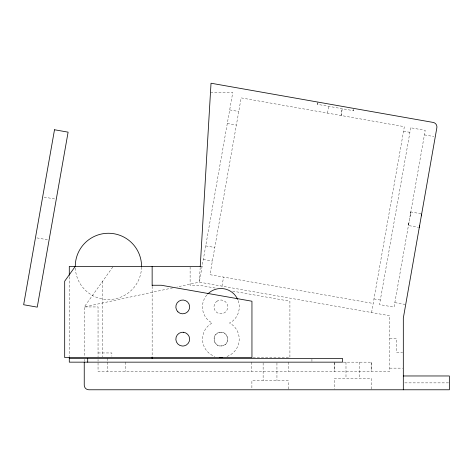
<?xml version="1.0" encoding="UTF-8"?>
<svg xmlns="http://www.w3.org/2000/svg" width="473" height="473" viewBox="0 0 473 473"><rect width="100%" height="100%" fill="white"/><g stroke="black" fill="none" stroke-linecap="round" stroke-linejoin="round"><path stroke-width="0.35" stroke-dasharray="2.37 1.77" d="M200.185 267.416L199.322 282.156L177.02 286.957M409.062 222.15L408.465 225.55L418.581 227.33M420.976 213.731L410.866 211.951L409.665 218.751M221.985 286.153L223.587 277.083M317.643 102.623L317.342 104.32L353.603 110.723L353.804 109.588M317.69 104.385L317.986 102.682M327.499 113.124L328.717 106.33M341.027 115.513L342.227 108.713L341.045 115.518M353.26 110.658L353.455 109.523M371.583 312.529L404.356 126.663L241.159 97.887L209.982 274.689L373.185 303.465M410.866 211.951L410.511 213.938M408.506 225.319L408.82 223.558M112.816 267.003L84.241 306.942L84.241 356.388M219.561 332.365C210.84 333.666 213.459 347.838 222.056 345.929C230.93 344.782 228.305 330.296 219.561 332.365A6.906 6.906 0 0 0 215.274 343.191A6.906 6.906 0 0 0 226.904 342.499A6.906 6.906 0 0 0 221.358 332.253L219.679 332.353M172.71 287.886L84.241 306.942L98.047 306.942L98.047 356.725M210.485 92.412L232.775 92.412L199.322 282.156L389.717 315.728L389.717 371.364L98.047 371.364L98.047 359.581M200.245 266.411L202.095 266.411M389.717 338.68L396.622 338.68L396.622 352.491L402.629 352.491M98.047 352.953L111.859 352.953L111.859 356.24M253.055 357.553L289.914 357.553L289.914 301.224L232.657 291.132M343.244 362.158L371.275 362.158L371.275 371.364M389.717 368.142L402.582 368.142M404.782 382.87L448.617 382.87M403.558 131.198L409.908 132.316M424.411 134.876L433.842 136.537M229.695 109.89L238.759 111.486M227.294 123.488L236.364 125.085M44.107 197.099L56.275 199.245M205.714 245.889L214.783 247.485M203.319 259.488L212.383 261.084M36.912 237.901L47.649 239.793M373.983 298.93L380.327 300.048M394.837 302.608L404.989 304.399M215.262 288.063L199.322 285.254L190.116 285.254L190.116 267.139M371.305 389.06L371.305 378.27L334.482 378.27L334.482 389.06M371.157 362.158L371.157 371.364M359.799 362.158L359.799 378.27M345.988 362.158L345.988 378.27M334.63 362.158L334.63 371.364M334.506 362.868L334.506 371.364M311.932 359.214L311.932 361.419M288.447 362.158L288.447 371.364M288.175 389.072L288.175 380.57L251.89 380.57L251.89 389.072M276.942 362.897L276.942 380.57M263.13 362.897L263.13 380.57M251.624 362.158L251.624 371.364M152.146 286.295L152.146 356.264M125.67 362.158L125.67 371.364M107.253 358.215L107.253 361.502M107.253 362.158L107.253 371.364M102.653 281.21L102.653 356.819M84.241 359.344L84.241 361.555M69.289 276.723L69.289 356.264M238.185 300.668A18.412 18.412 0 0 1 231.392 322.03L229.476 323.018L230.044 323.254A18.346 18.346 0 0 1 225.615 356.867M206.796 295.046A18.412 18.412 0 0 0 208.995 320.996L212.2 323.047L211.691 323.254A18.346 18.346 0 0 0 214.813 356.459M141.551 267.127A33.145 33.145 0 0 1 108.418 299.557A33.145 33.145 0 0 1 75.284 267.127M410.706 127.781L379.529 304.582L394.039 307.137L425.209 130.341L410.706 127.781M217.178 301.082L215.794 302.235A6.906 6.906 0 0 0 219.348 313.652L221.145 313.818A6.906 6.906 0 0 0 225.55 301.845L224.078 300.804A6.906 6.906 0 0 0 217.178 301.082"/><path stroke-width="0.71" d="M200.227 266.713L211.023 83.224L433.15 122.418A4.576 4.576 0 0 1 436.863 127.722L403.315 318.122L403.315 389.776M419.344 227.229L419.652 225.467M421.656 214.092L421.348 215.848M141.563 266.411A33.145 33.145 0 0 0 108.418 233.266A33.145 33.145 0 0 0 75.272 266.411L64.689 281.187L64.689 357.553L251.949 357.553L251.949 301.224L161.352 285.254L152.146 285.254M75.154 266.411L69.289 266.411L69.289 275.251M75.272 266.411L200.245 266.411M69.289 358.475L342.547 358.475L342.547 362.158L69.289 362.158L69.289 357.003M403.315 375.97L449.35 375.97L449.35 389.776L88.841 389.776A4.606 4.606 0 0 1 84.241 385.176L84.241 362.294M152.146 266.411L152.146 285.562M152.146 357.003L152.146 358.475M87.7 358.475L87.7 362.158M207.718 294.035A18.412 18.412 0 0 1 237.671 299.391M222.233 357.44A18.346 18.346 0 0 1 219.502 357.44M54.507 129.756L23.65 304.742L37.249 307.137L68.106 132.156L54.507 129.756M183.288 332.259L181.49 332.353A6.906 6.906 0 0 0 182.217 346.029L184.015 345.929A6.906 6.906 0 0 0 183.288 332.259M177.895 311.831A6.906 6.906 0 0 0 189.431 308.668A6.906 6.906 0 0 0 180.928 300.26A6.906 6.906 0 0 0 177.895 311.831"/></g></svg>
